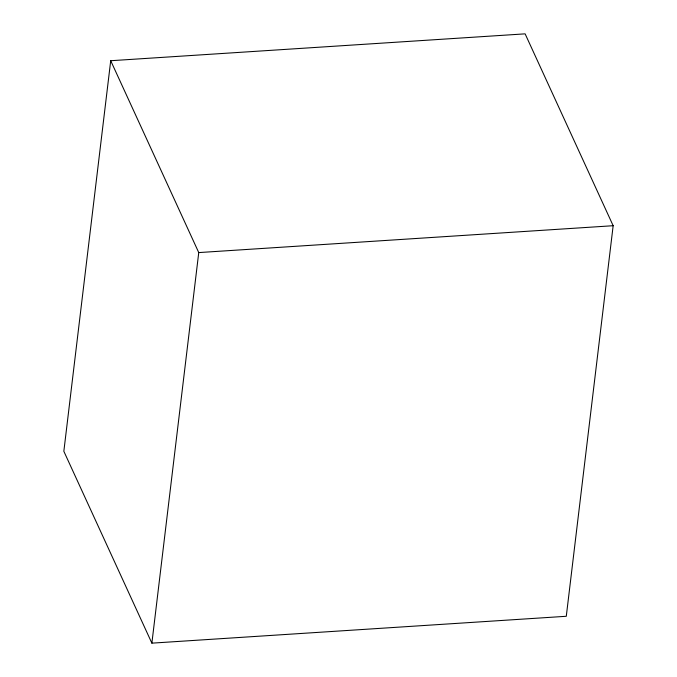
<?xml version="1.0" encoding="UTF-8"?>
<svg xmlns="http://www.w3.org/2000/svg" width="677" height="677" viewBox="0 0 677 677"><rect width="100%" height="100%" fill="white"/><g stroke="black" fill="none" stroke-linecap="round" stroke-linejoin="round"><path stroke-width="1.02" d="M110.715 60.718L63.841 451.288L151.876 643.15L566.285 616.282L613.159 225.712L525.124 33.85L110.715 60.718L198.75 252.58L151.876 643.15M198.75 252.58L613.159 225.712"/></g></svg>
